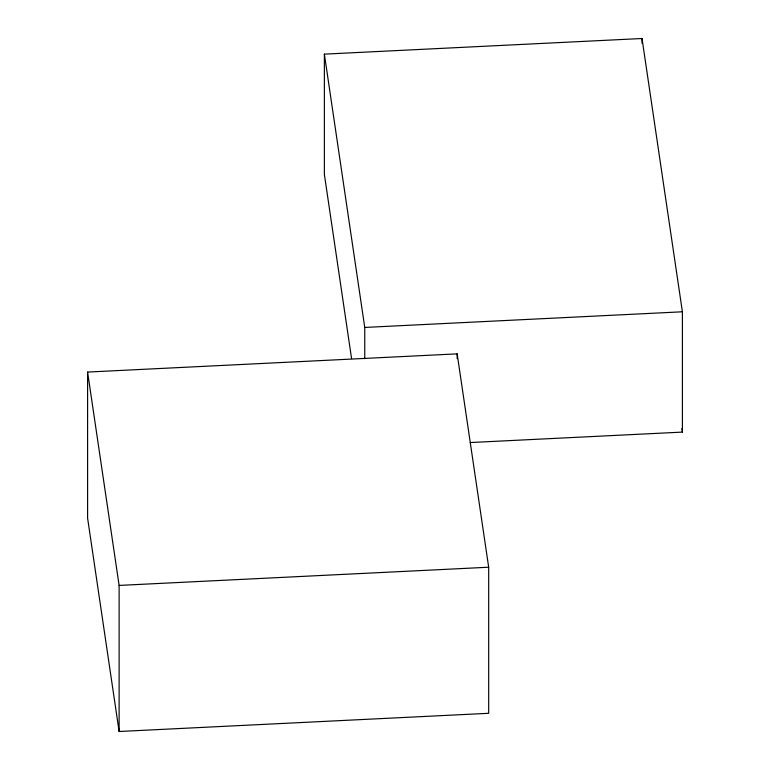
<?xml version="1.0" encoding="UTF-8"?>
<svg xmlns="http://www.w3.org/2000/svg" width="770" height="770" viewBox="0 0 770 770"><rect width="100%" height="100%" fill="white"/><g stroke="black" fill="none" stroke-linecap="round" stroke-linejoin="round"><path stroke-width="1.16" d="M351.582 358.618L324.372 174.444L324.372 54.141L642.026 38.5L682.403 311.792L682.403 432.095L470.229 442.548M324.372 54.141L364.749 327.442L682.403 311.792M87.597 372.064L457.159 353.863L488.681 567.221L488.681 713.299L119.119 731.5L87.597 518.133L87.597 372.064L119.119 585.421L119.119 731.5M119.119 585.421L488.681 567.221M681.874 428.534L682.403 432.095M642.026 38.5L642.026 43.312M457.159 353.863L457.159 358.637M364.749 327.442L364.749 358.714"/></g></svg>
